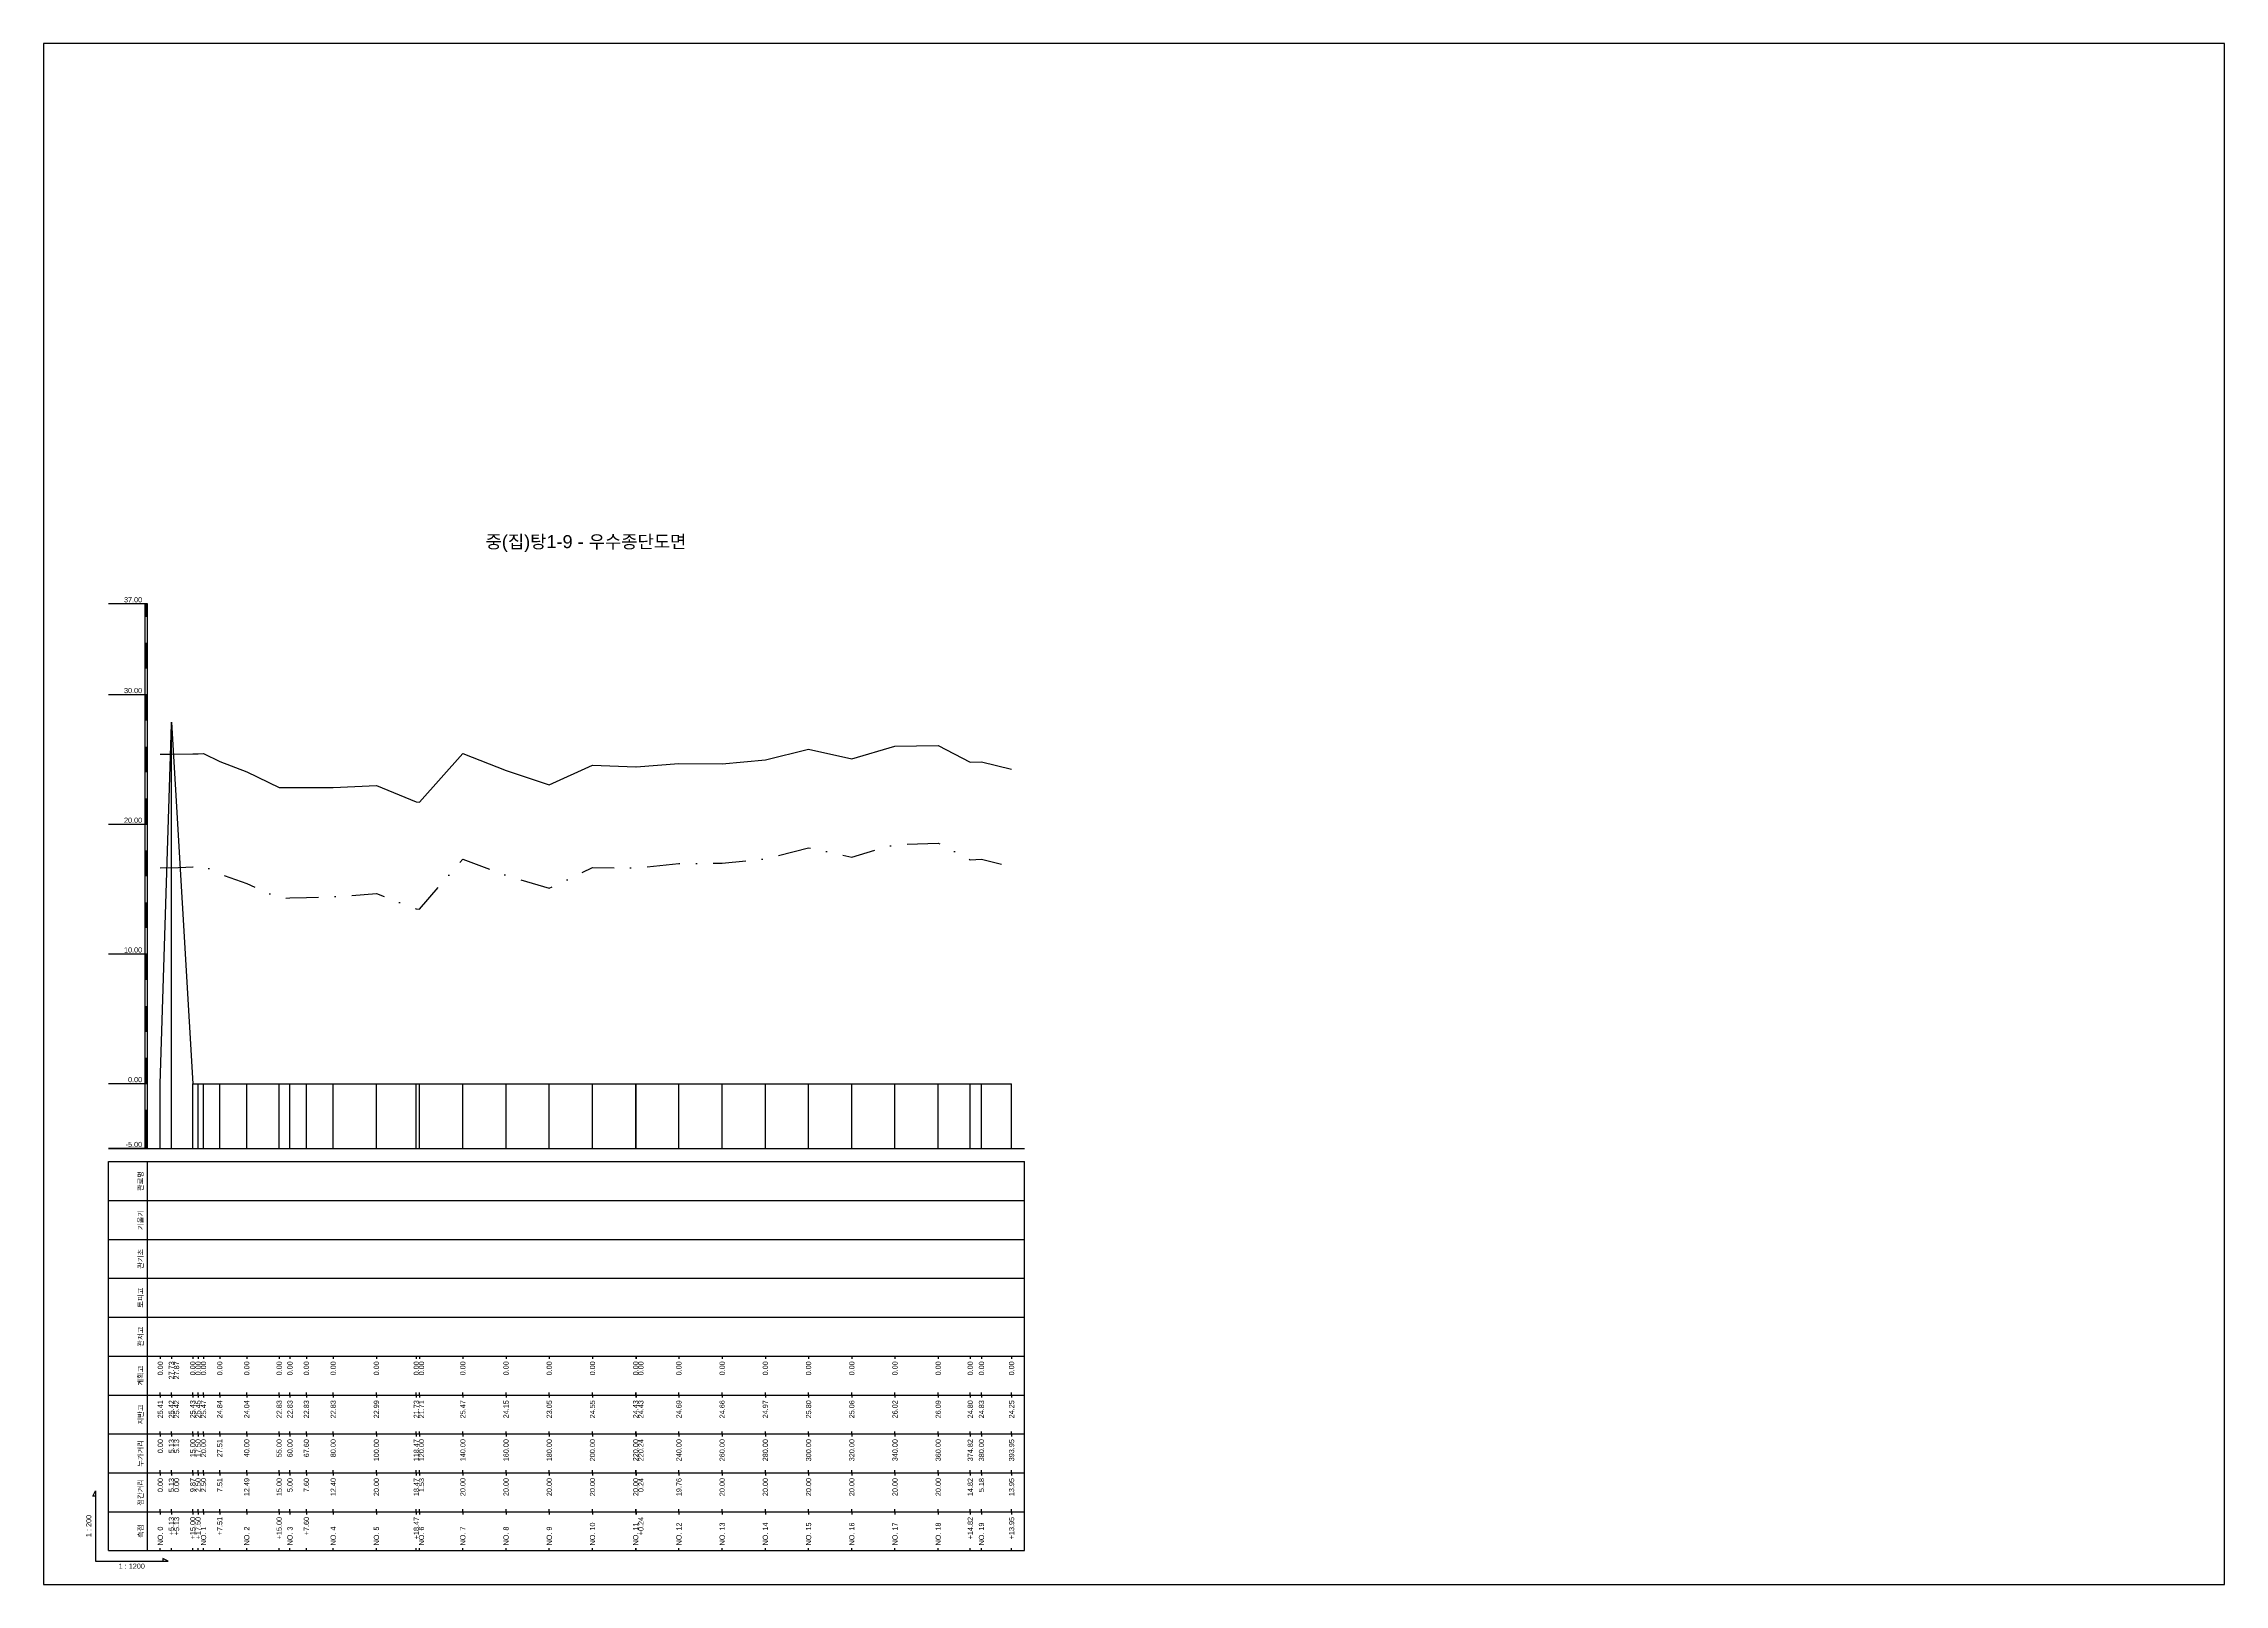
# Model space of a CAD drawing. Header units: millimetres. Extents: x -105495 to 3444, y -108190 to 2013.
# Drawn here: x 20 to 861, y -52808 to -52214 of the extents above; entities that cross this region are included whole.
import ezdxf
from ezdxf.enums import TextEntityAlignment as Align

# ---------------------------------------------------------------- set-up
doc = ezdxf.new("R2010")
doc.units = ezdxf.units.MM
doc.linetypes.add('DASHDOT', pattern=[25.4, 12.7, -6.35, 0, -6.35])
for name, color, linetype in [('KZ_종단_계획선', 1, 'Continuous'), ('KZ_종단_노선명', 7, 'Continuous'), ('KZ_종단_도각', 7, 'Continuous'), ('KZ_종단_수직선', 7, 'Continuous'), ('KZ_종단_암선1', 56, 'DASHDOT'), ('KZ_종단_지반선', 3, 'Continuous'), ('KZ_종단_테이블문자', 7, 'Continuous'), ('KZ_종단_테이블선', 7, 'Continuous'), ('KZ_종단_폴대', 7, 'Continuous')]:
    doc.layers.add(name, color=color, linetype=linetype)
doc.styles.get("Standard").update_dxf_attribs({"font": 'arial.ttf'})

msp = doc.modelspace()

# ---------------------------------------------------------------- linework, layer by layer
at = {"layer": 'KZ_종단_계획선'}
msp.add_lwpolyline([(65, -52615), (69.27, -52476.33), (69.27, -52475.65), (77.5, -52615), (79.58, -52615), (81.67, -52615), (87.92, -52615), (98.33, -52615), (110.83, -52615), (115, -52615), (121.33, -52615), (131.67, -52615), (148.33, -52615), (163.72, -52615), (165, -52615), (181.67, -52615), (198.33, -52615), (215, -52615), (231.67, -52615), (248.33, -52615), (248.53, -52615), (265, -52615), (281.67, -52615), (298.33, -52615), (315, -52615), (331.67, -52615), (348.33, -52615), (365, -52615), (377.35, -52615), (381.67, -52615), (393.29, -52615)], dxfattribs=at)
at = {"layer": 'KZ_종단_도각'}
msp.add_lwpolyline([(20, -52808), (861, -52808), (861, -52214), (20, -52214)], close=True, dxfattribs=at)
at = {"layer": 'KZ_종단_수직선'}
for p, q in [((69.27, -52640), (69.27, -52475.65)), ((69.27, -52640), (69.27, -52476.33)), ((65, -52640), (65, -52615)), ((77.5, -52640), (77.5, -52615)), ((79.58, -52640), (79.58, -52615)), ((81.67, -52640), (81.67, -52615)), ((87.92, -52640), (87.92, -52615)), ((98.33, -52640), (98.33, -52615)), ((110.83, -52640), (110.83, -52615)), ((115, -52640), (115, -52615)), ((121.33, -52640), (121.33, -52615)), ((131.67, -52640), (131.67, -52615)), ((148.33, -52640), (148.33, -52615)), ((163.72, -52640), (163.72, -52615)), ((165, -52640), (165, -52615)), ((181.67, -52640), (181.67, -52615)), ((198.33, -52640), (198.33, -52615)), ((215, -52640), (215, -52615)), ((231.67, -52640), (231.67, -52615)), ((248.33, -52640), (248.33, -52615)), ((248.53, -52640), (248.53, -52615)), ((265, -52640), (265, -52615)), ((281.67, -52640), (281.67, -52615)), ((298.33, -52640), (298.33, -52615)), ((315, -52640), (315, -52615)), ((331.67, -52640), (331.67, -52615)), ((348.33, -52640), (348.33, -52615)), ((365, -52640), (365, -52615)), ((377.35, -52640), (377.35, -52615)), ((381.67, -52640), (381.67, -52615)), ((393.29, -52640), (393.29, -52615))]:
    msp.add_line(p, q, dxfattribs=at)
at = {"layer": 'KZ_종단_암선1', "flags": 128}
msp.add_lwpolyline([(65, -52531.8), (69.27, -52531.65), (69.27, -52531.7), (77.5, -52531.34), (79.58, -52531.21), (81.67, -52531.05), (87.92, -52534.05), (98.33, -52537.73), (110.83, -52543.46), (115, -52543.35), (121.33, -52543.18), (131.67, -52542.91), (148.33, -52541.69), (163.72, -52547.61), (165, -52547.64), (181.67, -52528.4), (198.33, -52534.6), (215, -52539.62), (231.67, -52531.67), (248.33, -52531.83), (248.53, -52531.83), (265, -52530.09), (281.67, -52529.93), (298.33, -52528.24), (315, -52523.98), (331.67, -52527.59), (348.33, -52522.71), (365, -52522.25), (377.35, -52528.64), (381.67, -52528.47), (393.29, -52531.32)], dxfattribs=at)
at = {"layer": 'KZ_종단_지반선', "flags": 128}
msp.add_lwpolyline([(65, -52487.97), (69.27, -52487.92), (69.27, -52487.9), (77.5, -52487.83), (79.58, -52487.76), (81.67, -52487.66), (87.92, -52490.82), (98.33, -52494.78), (110.83, -52500.83), (115, -52500.83), (121.33, -52500.83), (131.67, -52500.83), (148.33, -52500.04), (163.72, -52506.36), (165, -52506.43), (181.67, -52487.63), (198.33, -52494.26), (215, -52499.73), (231.67, -52492.23), (248.33, -52492.85), (248.53, -52492.85), (265, -52491.56), (281.67, -52491.69), (298.33, -52490.13), (315, -52485.99), (331.67, -52489.69), (348.33, -52484.9), (365, -52484.53), (377.35, -52490.98), (381.67, -52490.84), (393.29, -52493.75)], dxfattribs=at)
at = {"layer": 'KZ_종단_테이블선'}
for p, q in [((45, -52640), (398.29, -52640)), ((45, -52660), (45, -52645)), ((45, -52645), (398.29, -52645)), ((60, -52660), (60, -52645)), ((398.29, -52660), (398.29, -52645)), ((45, -52675), (45, -52660)), ((45, -52660), (398.29, -52660)), ((60, -52675), (60, -52660)), ((398.29, -52675), (398.29, -52660)), ((45, -52690), (45, -52675)), ((45, -52675), (398.29, -52675)), ((60, -52690), (60, -52675)), ((398.29, -52690), (398.29, -52675)), ((45, -52705), (45, -52690)), ((45, -52690), (398.29, -52690)), ((60, -52705), (60, -52690)), ((398.29, -52705), (398.29, -52690)), ((45, -52720), (45, -52705)), ((45, -52705), (398.29, -52705)), ((60, -52720), (60, -52705)), ((398.29, -52720), (398.29, -52705)), ((45, -52735), (45, -52720)), ((45, -52720), (398.29, -52720)), ((60, -52735), (60, -52720)), ((65, -52720), (65, -52721)), ((69.27, -52720), (69.27, -52721)), ((69.27, -52720), (69.27, -52721)), ((77.5, -52720), (77.5, -52721)), ((79.58, -52720), (79.58, -52721)), ((81.67, -52720), (81.67, -52721)), ((87.92, -52720), (87.92, -52721)), ((98.33, -52720), (98.33, -52721)), ((110.83, -52720), (110.83, -52721)), ((115, -52720), (115, -52721)), ((121.33, -52720), (121.33, -52721)), ((131.67, -52720), (131.67, -52721)), ((148.33, -52720), (148.33, -52721)), ((163.72, -52720), (163.72, -52721)), ((165, -52720), (165, -52721)), ((181.67, -52720), (181.67, -52721)), ((198.33, -52720), (198.33, -52721)), ((215, -52720), (215, -52721)), ((231.67, -52720), (231.67, -52721)), ((248.33, -52720), (248.33, -52721)), ((248.53, -52720), (248.53, -52721)), ((265, -52720), (265, -52721)), ((281.67, -52720), (281.67, -52721)), ((298.33, -52720), (298.33, -52721)), ((315, -52720), (315, -52721)), ((331.67, -52720), (331.67, -52721)), ((348.33, -52720), (348.33, -52721)), ((365, -52720), (365, -52721)), ((377.35, -52720), (377.35, -52721)), ((381.67, -52720), (381.67, -52721)), ((393.29, -52720), (393.29, -52721)), ((398.29, -52735), (398.29, -52720)), ((45, -52750), (45, -52735)), ((45, -52735), (398.29, -52735)), ((60, -52750), (60, -52735)), ((65, -52735), (65, -52734)), ((65, -52735), (65, -52736)), ((69.27, -52735), (69.27, -52734)), ((69.27, -52735), (69.27, -52734)), ((69.27, -52735), (69.27, -52736)), ((69.27, -52735), (69.27, -52736)), ((77.5, -52735), (77.5, -52734)), ((77.5, -52735), (77.5, -52736)), ((79.58, -52735), (79.58, -52734)), ((79.58, -52735), (79.58, -52736)), ((81.67, -52735), (81.67, -52734)), ((81.67, -52735), (81.67, -52736)), ((87.92, -52735), (87.92, -52734)), ((87.92, -52735), (87.92, -52736)), ((98.33, -52735), (98.33, -52734)), ((98.33, -52735), (98.33, -52736)), ((110.83, -52735), (110.83, -52734)), ((110.83, -52735), (110.83, -52736)), ((115, -52735), (115, -52734)), ((115, -52735), (115, -52736)), ((121.33, -52735), (121.33, -52734)), ((121.33, -52735), (121.33, -52736)), ((131.67, -52735), (131.67, -52734)), ((131.67, -52735), (131.67, -52736)), ((148.33, -52735), (148.33, -52734)), ((148.33, -52735), (148.33, -52736)), ((163.72, -52735), (163.72, -52734)), ((163.72, -52735), (163.72, -52736)), ((165, -52735), (165, -52734)), ((165, -52735), (165, -52736)), ((181.67, -52735), (181.67, -52734)), ((181.67, -52735), (181.67, -52736)), ((198.33, -52735), (198.33, -52734)), ((198.33, -52735), (198.33, -52736)), ((215, -52735), (215, -52734)), ((215, -52735), (215, -52736)), ((231.67, -52735), (231.67, -52734)), ((231.67, -52735), (231.67, -52736)), ((248.33, -52735), (248.33, -52734)), ((248.33, -52735), (248.33, -52736)), ((248.53, -52735), (248.53, -52734)), ((248.53, -52735), (248.53, -52736)), ((265, -52735), (265, -52734)), ((265, -52735), (265, -52736)), ((281.67, -52735), (281.67, -52734)), ((281.67, -52735), (281.67, -52736)), ((298.33, -52735), (298.33, -52734)), ((298.33, -52735), (298.33, -52736)), ((315, -52735), (315, -52734)), ((315, -52735), (315, -52736)), ((331.67, -52735), (331.67, -52734)), ((331.67, -52735), (331.67, -52736)), ((348.33, -52735), (348.33, -52734)), ((348.33, -52735), (348.33, -52736)), ((365, -52735), (365, -52734)), ((365, -52735), (365, -52736)), ((377.35, -52735), (377.35, -52734)), ((377.35, -52735), (377.35, -52736)), ((381.67, -52735), (381.67, -52734)), ((381.67, -52735), (381.67, -52736)), ((393.29, -52735), (393.29, -52734)), ((393.29, -52735), (393.29, -52736)), ((398.29, -52750), (398.29, -52735)), ((45, -52765), (45, -52750)), ((45, -52750), (398.29, -52750)), ((60, -52765), (60, -52750)), ((65, -52750), (65, -52749)), ((65, -52750), (65, -52751)), ((69.27, -52750), (69.27, -52749)), ((69.27, -52750), (69.27, -52749)), ((69.27, -52750), (69.27, -52751)), ((69.27, -52750), (69.27, -52751)), ((77.5, -52750), (77.5, -52749)), ((77.5, -52750), (77.5, -52751)), ((79.58, -52750), (79.58, -52749)), ((79.58, -52750), (79.58, -52751)), ((81.67, -52750), (81.67, -52749)), ((81.67, -52750), (81.67, -52751)), ((87.92, -52750), (87.92, -52749)), ((87.92, -52750), (87.92, -52751)), ((98.33, -52750), (98.33, -52749)), ((98.33, -52750), (98.33, -52751)), ((110.83, -52750), (110.83, -52749)), ((110.83, -52750), (110.83, -52751)), ((115, -52750), (115, -52749)), ((115, -52750), (115, -52751)), ((121.33, -52750), (121.33, -52749)), ((121.33, -52750), (121.33, -52751)), ((131.67, -52750), (131.67, -52749)), ((131.67, -52750), (131.67, -52751)), ((148.33, -52750), (148.33, -52749)), ((148.33, -52750), (148.33, -52751)), ((163.72, -52750), (163.72, -52749)), ((163.72, -52750), (163.72, -52751)), ((165, -52750), (165, -52749)), ((165, -52750), (165, -52751)), ((181.67, -52750), (181.67, -52749)), ((181.67, -52750), (181.67, -52751)), ((198.33, -52750), (198.33, -52749)), ((198.33, -52750), (198.33, -52751)), ((215, -52750), (215, -52749)), ((215, -52750), (215, -52751)), ((231.67, -52750), (231.67, -52749)), ((231.67, -52750), (231.67, -52751)), ((248.33, -52750), (248.33, -52749)), ((248.33, -52750), (248.33, -52751)), ((248.53, -52750), (248.53, -52749)), ((248.53, -52750), (248.53, -52751)), ((265, -52750), (265, -52749)), ((265, -52750), (265, -52751)), ((281.67, -52750), (281.67, -52749)), ((281.67, -52750), (281.67, -52751)), ((298.33, -52750), (298.33, -52749)), ((298.33, -52750), (298.33, -52751)), ((315, -52750), (315, -52749)), ((315, -52750), (315, -52751)), ((331.67, -52750), (331.67, -52749)), ((331.67, -52750), (331.67, -52751)), ((348.33, -52750), (348.33, -52749)), ((348.33, -52750), (348.33, -52751)), ((365, -52750), (365, -52749)), ((365, -52750), (365, -52751)), ((377.35, -52750), (377.35, -52749)), ((377.35, -52750), (377.35, -52751)), ((381.67, -52750), (381.67, -52749)), ((381.67, -52750), (381.67, -52751)), ((393.29, -52750), (393.29, -52749)), ((393.29, -52750), (393.29, -52751)), ((398.29, -52765), (398.29, -52750)), ((65, -52765), (65, -52764)), ((69.27, -52765), (69.27, -52764)), ((69.27, -52765), (69.27, -52764)), ((77.5, -52765), (77.5, -52764)), ((79.58, -52765), (79.58, -52764)), ((81.67, -52765), (81.67, -52764)), ((87.92, -52765), (87.92, -52764)), ((98.33, -52765), (98.33, -52764)), ((110.83, -52765), (110.83, -52764)), ((115, -52765), (115, -52764)), ((121.33, -52765), (121.33, -52764)), ((131.67, -52765), (131.67, -52764)), ((148.33, -52765), (148.33, -52764)), ((163.72, -52765), (163.72, -52764)), ((165, -52765), (165, -52764)), ((181.67, -52765), (181.67, -52764)), ((198.33, -52765), (198.33, -52764)), ((215, -52765), (215, -52764)), ((231.67, -52765), (231.67, -52764)), ((248.33, -52765), (248.33, -52764)), ((248.53, -52765), (248.53, -52764)), ((265, -52765), (265, -52764)), ((281.67, -52765), (281.67, -52764)), ((298.33, -52765), (298.33, -52764)), ((315, -52765), (315, -52764)), ((331.67, -52765), (331.67, -52764)), ((348.33, -52765), (348.33, -52764)), ((365, -52765), (365, -52764)), ((377.35, -52765), (377.35, -52764)), ((381.67, -52765), (381.67, -52764)), ((393.29, -52765), (393.29, -52764)), ((45, -52780), (45, -52765)), ((45, -52765), (398.29, -52765)), ((60, -52780), (60, -52765)), ((65, -52765), (65, -52766)), ((69.27, -52765), (69.27, -52766)), ((69.27, -52765), (69.27, -52766)), ((77.5, -52765), (77.5, -52766)), ((79.58, -52765), (79.58, -52766)), ((81.67, -52765), (81.67, -52766)), ((87.92, -52765), (87.92, -52766)), ((98.33, -52765), (98.33, -52766)), ((110.83, -52765), (110.83, -52766)), ((115, -52765), (115, -52766)), ((121.33, -52765), (121.33, -52766)), ((131.67, -52765), (131.67, -52766)), ((148.33, -52765), (148.33, -52766)), ((163.72, -52765), (163.72, -52766)), ((165, -52765), (165, -52766)), ((181.67, -52765), (181.67, -52766)), ((198.33, -52765), (198.33, -52766)), ((215, -52765), (215, -52766)), ((231.67, -52765), (231.67, -52766)), ((248.33, -52765), (248.33, -52766)), ((248.53, -52765), (248.53, -52766)), ((265, -52765), (265, -52766)), ((281.67, -52765), (281.67, -52766)), ((298.33, -52765), (298.33, -52766)), ((315, -52765), (315, -52766)), ((331.67, -52765), (331.67, -52766)), ((348.33, -52765), (348.33, -52766)), ((365, -52765), (365, -52766)), ((377.35, -52765), (377.35, -52766)), ((381.67, -52765), (381.67, -52766)), ((393.29, -52765), (393.29, -52766)), ((398.29, -52780), (398.29, -52765)), ((45, -52795), (45, -52780)), ((45, -52780), (398.29, -52780)), ((60, -52795), (60, -52780)), ((65, -52780), (65, -52779)), ((65, -52780), (65, -52781)), ((69.27, -52780), (69.27, -52779)), ((69.27, -52780), (69.27, -52779)), ((69.27, -52780), (69.27, -52781)), ((69.27, -52780), (69.27, -52781)), ((77.5, -52780), (77.5, -52779)), ((77.5, -52780), (77.5, -52781)), ((79.58, -52780), (79.58, -52779)), ((79.58, -52780), (79.58, -52781)), ((81.67, -52780), (81.67, -52779)), ((81.67, -52780), (81.67, -52781)), ((87.92, -52780), (87.92, -52779)), ((87.92, -52780), (87.92, -52781)), ((98.33, -52780), (98.33, -52779)), ((98.33, -52780), (98.33, -52781)), ((110.83, -52780), (110.83, -52779)), ((110.83, -52780), (110.83, -52781)), ((115, -52780), (115, -52779)), ((115, -52780), (115, -52781)), ((121.33, -52780), (121.33, -52779)), ((121.33, -52780), (121.33, -52781)), ((131.67, -52780), (131.67, -52779)), ((131.67, -52780), (131.67, -52781)), ((148.33, -52780), (148.33, -52779)), ((148.33, -52780), (148.33, -52781)), ((163.72, -52780), (163.72, -52779)), ((163.72, -52780), (163.72, -52781)), ((165, -52780), (165, -52779)), ((165, -52780), (165, -52781)), ((181.67, -52780), (181.67, -52779)), ((181.67, -52780), (181.67, -52781)), ((198.33, -52780), (198.33, -52779)), ((198.33, -52780), (198.33, -52781)), ((215, -52780), (215, -52779)), ((215, -52780), (215, -52781)), ((231.67, -52780), (231.67, -52779)), ((231.67, -52780), (231.67, -52781)), ((248.33, -52780), (248.33, -52779)), ((248.33, -52780), (248.33, -52781)), ((248.53, -52780), (248.53, -52779)), ((248.53, -52780), (248.53, -52781)), ((265, -52780), (265, -52779)), ((265, -52780), (265, -52781)), ((281.67, -52780), (281.67, -52779)), ((281.67, -52780), (281.67, -52781)), ((298.33, -52780), (298.33, -52779)), ((298.33, -52780), (298.33, -52781)), ((315, -52780), (315, -52779)), ((315, -52780), (315, -52781)), ((331.67, -52780), (331.67, -52779)), ((331.67, -52780), (331.67, -52781)), ((348.33, -52780), (348.33, -52779)), ((348.33, -52780), (348.33, -52781)), ((365, -52780), (365, -52779)), ((365, -52780), (365, -52781)), ((377.35, -52780), (377.35, -52779)), ((377.35, -52780), (377.35, -52781)), ((381.67, -52780), (381.67, -52779)), ((381.67, -52780), (381.67, -52781)), ((393.29, -52780), (393.29, -52779)), ((393.29, -52780), (393.29, -52781)), ((398.29, -52795), (398.29, -52780)), ((45, -52795), (398.29, -52795)), ((65, -52795), (65, -52794)), ((69.27, -52795), (69.27, -52794)), ((69.27, -52795), (69.27, -52794)), ((77.5, -52795), (77.5, -52794)), ((79.58, -52795), (79.58, -52794)), ((81.67, -52795), (81.67, -52794)), ((87.92, -52795), (87.92, -52794)), ((98.33, -52795), (98.33, -52794)), ((110.83, -52795), (110.83, -52794)), ((115, -52795), (115, -52794)), ((121.33, -52795), (121.33, -52794)), ((131.67, -52795), (131.67, -52794)), ((148.33, -52795), (148.33, -52794)), ((163.72, -52795), (163.72, -52794)), ((165, -52795), (165, -52794)), ((181.67, -52795), (181.67, -52794)), ((198.33, -52795), (198.33, -52794)), ((215, -52795), (215, -52794)), ((231.67, -52795), (231.67, -52794)), ((248.33, -52795), (248.33, -52794)), ((248.53, -52795), (248.53, -52794)), ((265, -52795), (265, -52794)), ((281.67, -52795), (281.67, -52794)), ((298.33, -52795), (298.33, -52794)), ((315, -52795), (315, -52794)), ((331.67, -52795), (331.67, -52794)), ((348.33, -52795), (348.33, -52794)), ((365, -52795), (365, -52794)), ((377.35, -52795), (377.35, -52794)), ((381.67, -52795), (381.67, -52794)), ((393.29, -52795), (393.29, -52794))]:
    msp.add_line(p, q, dxfattribs=at)
msp.add_lwpolyline([(40, -52774), (39, -52774), (40, -52772), (40, -52799), (68, -52799), (66, -52798), (66, -52799)], dxfattribs=at)
at = {"layer": 'KZ_종단_폴대'}
for p, q in [((60, -52430), (45, -52430)), ((60, -52465), (45, -52465)), ((60, -52515), (45, -52515)), ((60, -52565), (45, -52565)), ((60, -52615), (45, -52615)), ((60, -52640), (45, -52640))]:
    msp.add_line(p, q, dxfattribs=at)
at = {"layer": 'KZ_종단_폴대', "const_width": 1}
for points in [[(59.5, -52435), (59.5, -52430)], [(59.5, -52455), (59.5, -52445)], [(59.5, -52475), (59.5, -52465)], [(59.5, -52495), (59.5, -52485)], [(59.5, -52515), (59.5, -52505)], [(59.5, -52535), (59.5, -52525)], [(59.5, -52555), (59.5, -52545)], [(59.5, -52575), (59.5, -52565)], [(59.5, -52595), (59.5, -52585)], [(59.5, -52615), (59.5, -52605)], [(59.5, -52640), (59.5, -52625)]]:
    msp.add_lwpolyline(points, dxfattribs=at)
at = {"layer": 'KZ_종단_폴대'}
msp.add_lwpolyline([(60, -52640), (60, -52430), (59, -52430), (59, -52640), (60, -52640)], dxfattribs=at)

# ---------------------------------------------------------------- texts
at = {"layer": 'KZ_종단_노선명'}
msp.add_text('중(집)탕1-9 - 우수종단도면', height=5, dxfattribs=at).set_placement((229.15, -52410), align=Align.BOTTOM_CENTER)
at = {"layer": 'KZ_종단_테이블문자'}
for s, p in [('0.00', (65, -52722)), ('27.73', (69.27, -52722)), ('27.87', (71.27, -52722)), ('0.00', (77.5, -52722)), ('0.00', (79.58, -52722)), ('0.00', (81.67, -52722)), ('0.00', (87.92, -52722)), ('0.00', (98.33, -52722)), ('0.00', (110.83, -52722)), ('0.00', (115, -52722)), ('0.00', (121.33, -52722)), ('0.00', (131.67, -52722)), ('0.00', (148.33, -52722)), ('0.00', (163.72, -52722)), ('0.00', (165.72, -52722)), ('0.00', (181.67, -52722)), ('0.00', (198.33, -52722)), ('0.00', (215, -52722)), ('0.00', (231.67, -52722)), ('0.00', (248.33, -52722)), ('0.00', (250.33, -52722)), ('0.00', (265, -52722)), ('0.00', (281.67, -52722)), ('0.00', (298.33, -52722)), ('0.00', (315, -52722)), ('0.00', (331.67, -52722)), ('0.00', (348.33, -52722)), ('0.00', (365, -52722)), ('0.00', (377.35, -52722)), ('0.00', (381.67, -52722)), ('0.00', (393.29, -52722)), ('25.41', (65, -52737)), ('25.42', (69.27, -52737)), ('25.42', (71.27, -52737)), ('25.43', (77.5, -52737)), ('25.45', (79.58, -52737)), ('25.47', (81.67, -52737)), ('24.84', (87.92, -52737)), ('24.04', (98.33, -52737)), ('22.83', (110.83, -52737)), ('22.83', (115, -52737)), ('22.83', (121.33, -52737)), ('22.83', (131.67, -52737)), ('22.99', (148.33, -52737)), ('21.73', (163.72, -52737)), ('21.71', (165.72, -52737)), ('25.47', (181.67, -52737)), ('24.15', (198.33, -52737)), ('23.05', (215, -52737)), ('24.55', (231.67, -52737)), ('24.43', (248.33, -52737)), ('24.43', (250.33, -52737)), ('24.69', (265, -52737)), ('24.66', (281.67, -52737)), ('24.97', (298.33, -52737)), ('25.80', (315, -52737)), ('25.06', (331.67, -52737)), ('26.02', (348.33, -52737)), ('26.09', (365, -52737)), ('24.80', (377.35, -52737)), ('24.83', (381.67, -52737)), ('24.25', (393.29, -52737)), ('0.00', (65, -52752)), ('5.13', (69.27, -52752)), ('5.13', (71.27, -52752)), ('15.00', (77.5, -52752)), ('17.50', (79.58, -52752)), ('20.00', (81.67, -52752)), ('27.51', (87.92, -52752)), ('40.00', (98.33, -52752)), ('55.00', (110.83, -52752)), ('60.00', (115, -52752)), ('67.60', (121.33, -52752)), ('80.00', (131.67, -52752)), ('100.00', (148.33, -52752)), ('118.47', (163.72, -52752)), ('120.00', (165.72, -52752)), ('140.00', (181.67, -52752)), ('160.00', (198.33, -52752)), ('180.00', (215, -52752)), ('200.00', (231.67, -52752)), ('220.00', (248.33, -52752)), ('220.24', (250.33, -52752)), ('240.00', (265, -52752)), ('260.00', (281.67, -52752)), ('280.00', (298.33, -52752)), ('300.00', (315, -52752)), ('320.00', (331.67, -52752)), ('340.00', (348.33, -52752)), ('360.00', (365, -52752)), ('374.82', (377.35, -52752)), ('380.00', (381.67, -52752)), ('393.95', (393.29, -52752)), ('0.00', (65, -52767)), ('5.13', (69.27, -52767)), ('0.00', (71.27, -52767)), ('9.87', (77.5, -52767)), ('2.50', (79.58, -52767)), ('2.50', (81.67, -52767)), ('7.51', (87.92, -52767)), ('12.49', (98.33, -52767)), ('15.00', (110.83, -52767)), ('5.00', (115, -52767)), ('7.60', (121.33, -52767)), ('12.40', (131.67, -52767)), ('20.00', (148.33, -52767)), ('18.47', (163.72, -52767)), ('1.53', (165.72, -52767)), ('20.00', (181.67, -52767)), ('20.00', (198.33, -52767)), ('20.00', (215, -52767)), ('20.00', (231.67, -52767)), ('20.00', (248.33, -52767)), ('0.24', (250.33, -52767)), ('19.76', (265, -52767)), ('20.00', (281.67, -52767)), ('20.00', (298.33, -52767)), ('20.00', (315, -52767)), ('20.00', (331.67, -52767)), ('20.00', (348.33, -52767)), ('20.00', (365, -52767)), ('14.82', (377.35, -52767)), ('5.18', (381.67, -52767)), ('13.95', (393.29, -52767)), ('+5.13', (69.27, -52782)), ('+5.13', (71.27, -52782)), ('+15.00', (77.5, -52782)), ('+17.50', (79.58, -52782)), ('+7.51', (87.92, -52782)), ('+15.00', (110.83, -52782)), ('+7.60', (121.33, -52782)), ('+18.47', (163.72, -52782)), ('+0.24', (250.33, -52782)), ('+14.82', (377.35, -52782)), ('+13.95', (393.29, -52782))]:
    msp.add_text(s, height=2, rotation=90, dxfattribs=at).set_placement(p, align=Align.MIDDLE_RIGHT)
for s, p in [('NO. 0', (65, -52793)), ('NO. 1', (81.67, -52793)), ('NO. 2', (98.33, -52793)), ('NO. 3', (115, -52793)), ('NO. 4', (131.67, -52793)), ('NO. 5', (148.33, -52793)), ('NO. 6', (165.72, -52793)), ('NO. 7', (181.67, -52793)), ('NO. 8', (198.33, -52793)), ('NO. 9', (215, -52793)), ('NO. 10', (231.67, -52793)), ('NO. 11', (248.33, -52793)), ('NO. 12', (265, -52793)), ('NO. 13', (281.67, -52793)), ('NO. 14', (298.33, -52793)), ('NO. 15', (315, -52793)), ('NO. 16', (331.67, -52793)), ('NO. 17', (348.33, -52793)), ('NO. 18', (365, -52793)), ('NO. 19', (381.67, -52793))]:
    msp.add_text(s, height=2, rotation=90, dxfattribs=at).set_placement(p, align=Align.MIDDLE_LEFT)
at = {"layer": 'KZ_종단_테이블선'}
for s, p in [('관로명', (59, -52652.5)), ('기울기', (59, -52667.5)), ('관기초', (59, -52682.5)), ('토피고', (59, -52697.5)), ('관저고', (59, -52712.5)), ('계획고', (59, -52727.5)), ('지반고', (59, -52742.5)), ('누가거리', (59, -52757.5)), ('점간거리', (59, -52772.5)), ('1 : 200', (39, -52785.5)), ('측점', (59, -52787.5))]:
    msp.add_text(s, height=2, rotation=90, dxfattribs=at).set_placement(p, align=Align.BOTTOM_CENTER)
msp.add_text('1 : 1200', height=2, dxfattribs=at).set_placement((54, -52800), align=Align.TOP_CENTER)
at = {"layer": 'KZ_종단_폴대'}
for s, p in [('37.00', (58, -52430)), ('30.00', (58, -52465)), ('20.00', (58, -52515)), ('10.00', (58, -52565)), ('0.00', (58, -52615)), ('-5.00', (58, -52640))]:
    msp.add_text(s, height=2, dxfattribs=at).set_placement(p, align=Align.BOTTOM_RIGHT)

doc.saveas('drawing.dxf')
